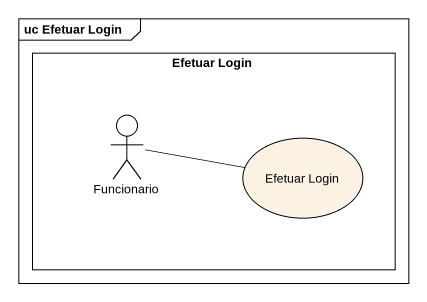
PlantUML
@startuml
mainframe uc Efetuar Login
rectangle "Efetuar Login" as Efetuar_Login {
  actor Funcionario
  usecase "Efetuar Login" as Efetuar_Login_2
}
Funcionario -right- Efetuar_Login_2
@enduml
